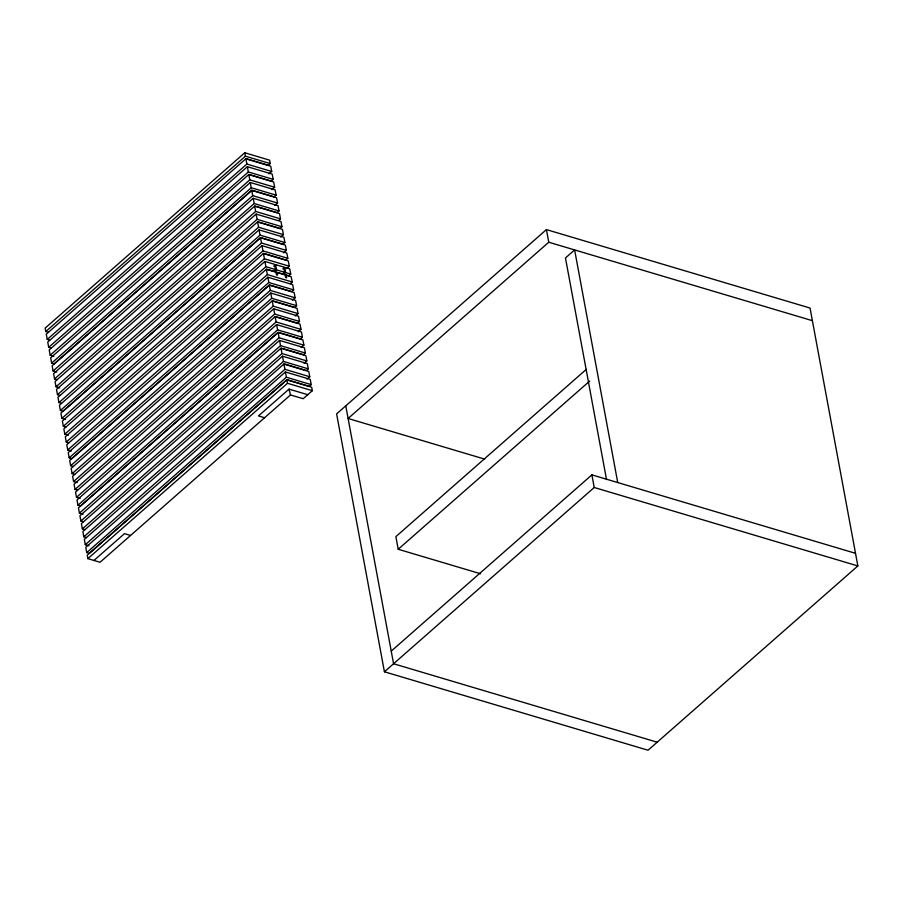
<?xml version="1.0" encoding="UTF-8"?>
<svg xmlns="http://www.w3.org/2000/svg" width="903" height="903" viewBox="0 0 903 903"><rect width="100%" height="100%" fill="white"/><g stroke="black" fill="none" stroke-linecap="round" stroke-linejoin="round"><path stroke-width="1.35" d="M49.676 340.149L47.249 339.426L46.267 334.166L246.034 158.612L268.338 165.249L270.245 163.578L269.613 160.158L244.769 152.765L45.15 328.116L45.782 331.536L48.322 332.293M45.782 331.536L245.402 156.185L270.245 163.578M47.249 339.426L246.869 164.075L271.713 171.468L270.742 166.208L245.898 158.815L246.869 164.075M53.819 356.301L50.173 355.218L49.202 349.958L248.957 174.403L271.272 181.04L273.18 179.358L272.198 174.098L247.354 166.705L47.735 342.056L48.706 347.328L51.245 348.073M48.706 347.328L248.336 171.976L273.18 179.358M50.173 355.218L249.792 179.866L274.636 187.26L273.665 182L248.822 174.606L249.792 179.866M250.289 182.496L50.658 357.848L51.64 363.108L54.169 363.864L251.892 190.194L274.196 196.831L276.104 195.15L275.122 189.89L250.289 182.496L251.26 187.756L51.64 363.108M268.97 173.884L271.713 171.468M274.817 205.466L277.56 203.051L276.589 197.78L251.745 190.398L52.126 365.749L53.096 371.009L56.754 372.092M53.096 371.009L252.727 195.658L277.56 203.051M59.677 387.884L56.031 386.8L55.049 381.529L254.815 205.986L277.119 212.623L279.027 210.941L278.056 205.681L253.212 198.288L53.593 373.639L54.564 378.899L57.103 379.655M54.564 378.899L254.183 203.547L279.027 210.941M271.893 189.675L274.636 187.26M56.031 386.8L255.651 211.449L280.494 218.842L279.512 213.571L254.669 206.177L255.651 211.449M61.381 403.314L58.955 402.591L57.973 397.32L257.739 221.766L280.043 228.414L281.95 226.732L280.98 221.472L256.136 214.079L56.517 389.43L57.487 394.69L60.027 395.446M57.487 394.69L257.118 219.339L281.95 226.732M58.955 402.591L258.574 227.24L283.418 234.633L282.447 229.362L257.603 221.969L258.574 227.24M259.059 229.87L59.44 405.221L60.411 410.481L62.95 411.237L260.662 237.557L282.978 244.194L284.885 242.523L283.903 237.263L259.059 229.87L260.041 235.13L60.411 410.481M278.666 220.445L280.494 218.842M283.598 252.829L286.341 250.413L285.371 245.153L260.527 237.76L60.907 413.111L61.878 418.382L65.535 419.466M61.878 418.382L261.498 243.02L286.341 250.413M68.459 435.257L64.802 434.162L63.831 428.902L263.597 253.348L285.901 259.985L287.809 258.314L286.827 253.054L261.994 245.661L62.363 421.012L63.345 426.272L65.874 427.029M63.345 426.272L262.965 250.921L287.809 258.314M280.675 237.037L283.418 234.633M64.802 434.162L264.432 258.811L289.276 266.204L288.294 260.944L263.45 253.551L264.432 258.811M71.382 451.037L67.736 449.954L66.754 444.694L266.52 269.139L273.62 271.25L275.528 269.579L274.546 264.308L264.918 261.441L65.298 436.804L66.269 442.064L68.809 442.82M66.269 442.064L265.888 266.712L275.528 269.579M273.733 266.227L275.562 264.613L283.677 267.028L284.648 272.288L282.741 273.97L274.636 271.555L276.544 269.873L284.648 272.288M67.736 449.954L267.356 274.602L292.2 281.996L291.217 276.736L286.149 275.223L286.635 277.853L285.63 277.56L285.134 274.918L277.029 272.514L277.514 275.144L276.499 274.839L276.013 272.209L266.385 269.342L267.356 274.602M267.841 277.232L68.222 452.584L69.192 457.855L71.732 458.611L269.444 284.93L291.748 291.567L293.656 289.897L292.685 284.626L267.841 277.232L268.823 282.504L69.192 457.855M282.853 268.936L284.693 267.333L289.761 268.834L290.732 274.106L288.825 275.776L283.756 274.264L285.664 272.593L290.732 274.106M286.522 268.62L289.276 266.204M292.38 300.202L295.123 297.787L294.152 292.527L269.308 285.134L69.689 460.485L70.66 465.745L73.098 466.467M70.66 465.745L270.279 290.394L295.123 297.787M77.24 482.62L73.583 481.536L72.612 476.276L272.367 300.722L294.683 307.359L296.59 305.677L295.608 300.417L270.765 293.024L71.145 468.375L72.127 473.646L74.656 474.391M72.127 473.646L271.747 298.295L296.59 305.677M290.371 283.61L292.2 281.996M73.583 481.536L273.203 306.185L298.046 313.578L297.076 308.318L272.232 300.925L273.203 306.185M80.164 498.411L76.507 497.327L75.536 492.067L275.302 316.513L297.606 323.15L299.514 321.468L298.543 316.208L273.699 308.815L74.069 484.166L75.051 489.426L77.579 490.182M75.051 489.426L274.67 314.075L299.514 321.468M76.507 497.327L276.137 321.976L300.981 329.369L299.999 324.098L275.155 316.716L276.137 321.976M276.623 324.606L77.003 499.957L77.974 505.217L80.514 505.973L278.226 332.304L300.53 338.941L302.437 337.259L301.467 331.999L276.623 324.606L277.593 329.866L77.974 505.217M295.304 315.994L298.046 313.578M301.162 347.565L303.905 345.16L302.923 339.889L278.09 332.496L78.459 507.847L79.441 513.118L83.087 514.202M79.441 513.118L279.061 337.767L303.905 345.16M84.803 529.632L82.365 528.91L81.394 523.638L281.149 348.084L303.464 354.721L305.361 353.05L304.39 347.79L279.546 340.397L79.927 515.748L80.898 521.008L83.437 521.765M80.898 521.008L280.528 345.657L305.361 353.05M298.227 331.773L300.981 329.369M82.365 528.91L281.984 353.558L306.828 360.94L305.857 355.68L281.014 348.287L281.984 353.558M88.945 545.784L85.288 544.69L84.318 539.43L284.084 363.875L306.388 370.512L308.295 368.842L307.313 363.582L282.481 356.188L82.85 531.54L83.832 536.8L86.361 537.556M83.832 536.8L283.452 361.448L308.295 368.842M85.288 544.69L284.919 369.338L309.752 376.732L308.781 371.472L283.937 364.078L284.919 369.338M285.404 371.98L85.774 547.331L86.756 552.591L89.284 553.347L287.007 379.666L309.311 386.303L311.219 384.633L310.248 379.362L285.404 371.98L286.375 377.24L86.756 552.591M304.085 363.356L306.828 360.94M286.861 379.87L87.241 555.221L87.873 558.641L100.041 562.264L290.506 394.95L303.182 398.72L312.336 390.683L311.704 387.263L286.861 379.87L287.504 383.29L87.873 558.641M93.957 560.447L124.479 533.65L130.563 535.456M307.765 394.701L289.005 389.125L258.484 415.933L264.568 417.739M307.009 379.147L309.752 376.732M546.428 229.599L336.616 413.89L384.418 671.787L648.038 750.235L857.85 565.944L810.047 308.047L546.428 229.599L548.764 242.23L348.106 418.484L484.663 459.119M586.318 369.35L395.875 536.63L398.212 549.261L480.565 573.766M398.212 549.261L589.715 381.043M391.225 651.119L591.883 474.865L855.513 553.313M384.418 671.787L594.219 487.496L857.85 565.944M548.764 242.23L812.395 320.678M251.26 187.756L276.104 195.15M260.041 235.13L284.885 242.523M268.823 282.504L293.656 289.897M277.593 329.866L302.437 337.259M286.375 377.24L311.219 384.633M287.504 383.29L312.336 390.683M657.192 742.198L393.573 663.75L345.77 405.853M289.005 389.125L290.506 394.95M617.731 482.552L574.624 249.917L565.47 257.965L606.523 479.516M591.883 474.865L594.219 487.496M284.693 267.333L285.664 272.593M275.562 264.613L276.544 269.873M244.769 152.765L245.402 156.185M247.354 166.705L248.336 171.976M251.745 190.398L252.727 195.658M253.212 198.288L254.183 203.547M256.136 214.079L257.118 219.339M260.527 237.76L261.498 243.02M261.994 245.661L262.965 250.921M264.918 261.441L265.888 266.712M269.308 285.134L270.279 290.394M270.765 293.024L271.747 298.295M273.699 308.815L274.67 314.075M278.09 332.496L279.061 337.767M279.546 340.397L280.528 345.657M282.481 356.188L283.452 361.448"/></g></svg>
